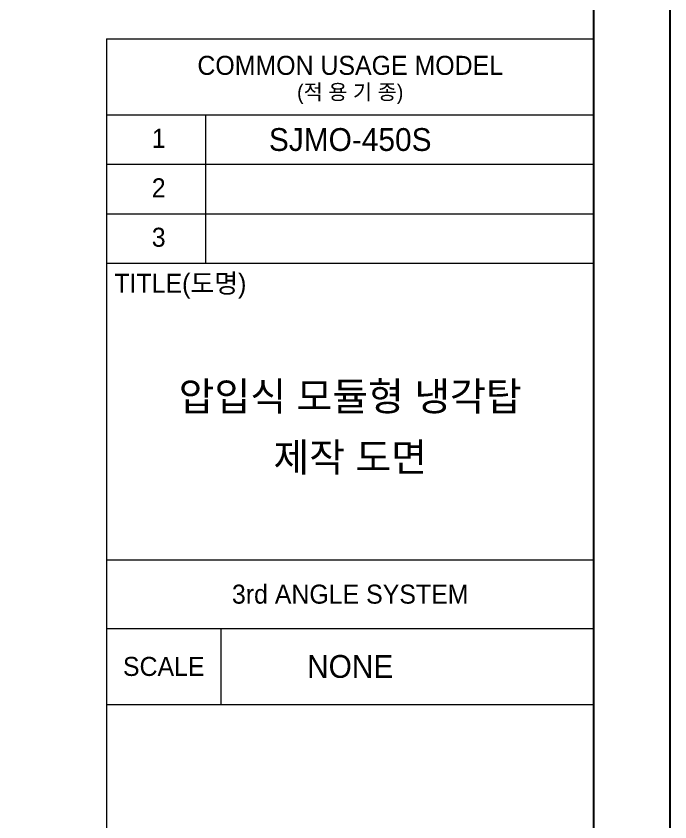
# Model space of a CAD drawing. Header units: millimetres. Extents: x -17070 to 43320, y -291348 to 36448.
# Drawn here: x 36987 to 43320, y 20712 to 28520 of the extents above; entities that cross this region are included whole.
import ezdxf
from ezdxf.enums import TextEntityAlignment as Align

# ---------------------------------------------------------------- set-up
doc = ezdxf.new("R2010")
doc.units = ezdxf.units.MM
doc.layers.add('냉각탑_form', color=1, linetype='Continuous')
doc.layers.add('냉각탑_text', color=3, linetype='Continuous')
doc.styles.add('돋움', font='Dotum.ttf')

msp = doc.modelspace()

# ---------------------------------------------------------------- linework, layer by layer
at = {"layer": 'Defpoints'}
msp.add_lwpolyline([(12353.9, 36447.8), (43319.7, 36447.8), (43319.7, 14550.6), (12353.9, 14550.6)], close=True, dxfattribs=at)
at = {"layer": '냉각탑_form', "lineweight": 20}
for p, q in [((37863.8, 28300.8), (37863.8, 15287.8)), ((37863.8, 28300.8), (42582.4, 28300.8)), ((37863.8, 27563.6), (42582.4, 27563.6)), ((38822.3, 27563.6), (38822.3, 26125.9)), ((37863.8, 27084.3), (42582.4, 27084.3)), ((37863.8, 26605.1), (42582.4, 26605.1)), ((37863.8, 26125.9), (42582.4, 26125.9)), ((37863.8, 23250.5), (42582.4, 23250.5)), ((37863.8, 22586.9), (42582.4, 22586.9)), ((38969.7, 22586.9), (38969.7, 21849.6)), ((37863.8, 21849.6), (42582.4, 21849.6))]:
    msp.add_line(p, q, dxfattribs=at)
at = {"layer": '냉각탑_form'}
msp.add_lwpolyline([(13091.2, 35710.5), (13091.2, 15287.8), (42582.4, 15287.8), (42582.4, 35710.5)], close=True, dxfattribs=at)

# ---------------------------------------------------------------- texts
at = {"layer": '냉각탑_form', "lineweight": 20, "style": '돋움'}
for s, height, p in [('COMMON USAGE MODEL', 184.32, (40223.1, 28042.8)), ('(적 용 기 종)', 147.46, (40223.1, 27784.8)), ('3rd ANGLE SYSTEM', 184.32, (40223.1, 22918.7)), ('SCALE', 184.32, (38416.8, 22218.3))]:
    msp.add_text(s, height=height, dxfattribs=at).set_placement(p, align=Align.MIDDLE_CENTER)
for s, height, p in [('1', 184.3, (38301, 27243.3)), ('2', 184.3, (38301, 26764.1)), ('3', 184.3, (38301, 26284.9)), ('TITLE(도명)', 184.32, (37937.9, 25838.6))]:
    msp.add_text(s, height=height, dxfattribs=at).set_placement(p)
at = {"layer": '냉각탑_text', "lineweight": 20, "style": '돋움'}
for s, height, p in [('SJMO-450S', 221.18, (40223.1, 27323.9)), ('압입식 모듈형 냉각탑', 276.412, (40223.1, 24835.2)), ('제작 도면', 276.41, (40223.1, 24245.6)), ('NONE', 221.18, (40223.1, 22218.3))]:
    msp.add_text(s, height=height, dxfattribs=at).set_placement(p, align=Align.MIDDLE_CENTER)

doc.saveas('drawing.dxf')
